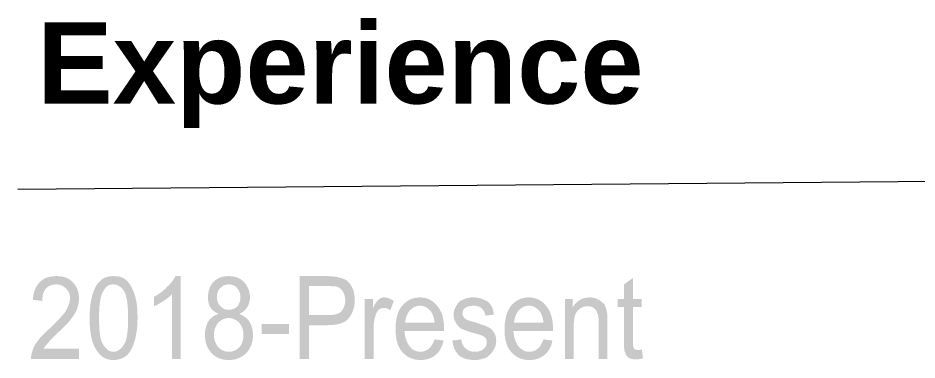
# Model space of a CAD drawing. Header units: millimetres. Extents: x 25 to 207, y 36 to 227.
# Drawn here: x 25.03 to 50.17, y 153.09 to 162.67 of the extents above; entities that cross this region are included whole.
import ezdxf

# ---------------------------------------------------------------- set-up
doc = ezdxf.new("R2010")
doc.units = ezdxf.units.MM
doc.header["$MEASUREMENT"] = 0
doc.layers.get('0').update_dxf_attribs({"linetype": 'CONTINUOUS'})
doc.styles.add('Arial$101', font='arialbd.ttf', dxfattribs={"height": 3.024})

msp = doc.modelspace()

# ---------------------------------------------------------------- hatches: boundary and pattern name
at = {"true_color": 0x000007}
h = msp.add_hatch(color=0, dxfattribs=at)
edge = h.paths.add_edge_path()
edge.add_line((26.732, 153.405), (26.732, 153.124))
edge.add_line((26.732, 153.124), (25.391, 153.124))
edge.add_spline(control_points=[(25.391, 153.124), (25.391, 153.207), (25.408, 153.273), (25.424, 153.322), (25.424, 153.322), (25.457, 153.438), (25.507, 153.538), (25.59, 153.637), (25.59, 153.637), (25.656, 153.736), (25.772, 153.852), (25.921, 153.984), (25.921, 153.984), (26.136, 154.183), (26.285, 154.349), (26.368, 154.465), (26.368, 154.465), (26.434, 154.597), (26.483, 154.713), (26.483, 154.812), (26.483, 154.812), (26.483, 154.928), (26.45, 155.027), (26.368, 155.093), (26.368, 155.093), (26.301, 155.176), (26.202, 155.209), (26.103, 155.209), (26.103, 155.209), (25.97, 155.209), (25.888, 155.176), (25.805, 155.093), (25.805, 155.093), (25.739, 155.011), (25.705, 154.895), (25.705, 154.746)], knot_values=[0, 0, 0, 0, 0.027778, 0.027778, 0.027778, 0.027778, 0.055556, 0.055556, 0.055556, 0.055556, 0.083333, 0.083333, 0.083333, 0.083333, 0.111111, 0.111111, 0.111111, 0.111111, 0.138889, 0.138889, 0.138889, 0.138889, 0.166667, 0.166667, 0.166667, 0.166667, 0.194444, 0.194444, 0.194444, 0.194444, 0.222222, 0.222222, 0.222222, 0.222222, 1, 1, 1, 1], degree=3, periodic=0)
edge.add_line((25.705, 154.746), (25.441, 154.779))
edge.add_spline(control_points=[(25.441, 154.779), (25.457, 154.994), (25.523, 155.16), (25.639, 155.276), (25.639, 155.276), (25.755, 155.391), (25.904, 155.441), (26.103, 155.441), (26.103, 155.441), (26.301, 155.441), (26.45, 155.391), (26.566, 155.259), (26.566, 155.259), (26.682, 155.143), (26.732, 154.994), (26.732, 154.812), (26.732, 154.812), (26.732, 154.713), (26.715, 154.63), (26.682, 154.531), (26.682, 154.531), (26.649, 154.448), (26.599, 154.349), (26.517, 154.249), (26.517, 154.249), (26.45, 154.15), (26.318, 154.018), (26.136, 153.852), (26.136, 153.852), (25.987, 153.703), (25.888, 153.604), (25.854, 153.554), (25.854, 153.554), (25.805, 153.504), (25.772, 153.455), (25.739, 153.405)], knot_values=[0, 0, 0, 0, 0.027778, 0.027778, 0.027778, 0.027778, 0.055556, 0.055556, 0.055556, 0.055556, 0.083333, 0.083333, 0.083333, 0.083333, 0.111111, 0.111111, 0.111111, 0.111111, 0.138889, 0.138889, 0.138889, 0.138889, 0.166667, 0.166667, 0.166667, 0.166667, 0.194444, 0.194444, 0.194444, 0.194444, 0.222222, 0.222222, 0.222222, 0.222222, 1, 1, 1, 1], degree=3, periodic=0)
edge.add_line((25.739, 153.405), (26.732, 153.405))
edge = h.paths.add_edge_path()
edge.add_spline(control_points=[(27.03, 154.266), (27.03, 154.547), (27.063, 154.762), (27.112, 154.928), (27.112, 154.928), (27.162, 155.093), (27.228, 155.226), (27.328, 155.309), (27.328, 155.309), (27.427, 155.408), (27.559, 155.441), (27.692, 155.441), (27.692, 155.441), (27.808, 155.441), (27.907, 155.425), (27.99, 155.375), (27.99, 155.375), (28.072, 155.325), (28.139, 155.242), (28.188, 155.16), (28.188, 155.16), (28.238, 155.06), (28.288, 154.945), (28.321, 154.812), (28.321, 154.812), (28.354, 154.68), (28.37, 154.498), (28.37, 154.266), (28.37, 154.266), (28.37, 154.001), (28.337, 153.786), (28.288, 153.62), (28.288, 153.62), (28.238, 153.455), (28.172, 153.322), (28.072, 153.223), (28.072, 153.223), (27.973, 153.14), (27.841, 153.091), (27.692, 153.091), (27.692, 153.091), (27.51, 153.091), (27.344, 153.173), (27.245, 153.339), (27.245, 153.339), (27.096, 153.521), (27.03, 153.836), (27.03, 154.266)], knot_values=[0, 0, 0, 0, 0.020833, 0.020833, 0.020833, 0.020833, 0.041667, 0.041667, 0.041667, 0.041667, 0.0625, 0.0625, 0.0625, 0.0625, 0.083333, 0.083333, 0.083333, 0.083333, 0.104167, 0.104167, 0.104167, 0.104167, 0.125, 0.125, 0.125, 0.125, 0.145833, 0.145833, 0.145833, 0.145833, 0.166667, 0.166667, 0.166667, 0.166667, 0.1875, 0.1875, 0.1875, 0.1875, 0.208333, 0.208333, 0.208333, 0.208333, 0.229167, 0.229167, 0.229167, 0.229167, 1, 1, 1, 1], degree=3, periodic=0)
edge = h.paths.add_edge_path()
edge.add_spline(control_points=[(27.294, 154.266), (27.294, 153.885), (27.328, 153.637), (27.41, 153.521), (27.41, 153.521), (27.493, 153.389), (27.592, 153.322), (27.692, 153.322), (27.692, 153.322), (27.808, 153.322), (27.907, 153.389), (27.99, 153.521), (27.99, 153.521), (28.072, 153.637), (28.106, 153.885), (28.106, 154.266), (28.106, 154.266), (28.106, 154.647), (28.072, 154.895), (27.99, 155.027), (27.99, 155.027), (27.907, 155.143), (27.808, 155.209), (27.692, 155.209), (27.692, 155.209), (27.576, 155.209), (27.493, 155.16), (27.427, 155.044), (27.427, 155.044), (27.328, 154.911), (27.294, 154.647), (27.294, 154.266)], knot_values=[0, 0, 0, 0, 0.03125, 0.03125, 0.03125, 0.03125, 0.0625, 0.0625, 0.0625, 0.0625, 0.09375, 0.09375, 0.09375, 0.09375, 0.125, 0.125, 0.125, 0.125, 0.15625, 0.15625, 0.15625, 0.15625, 0.1875, 0.1875, 0.1875, 0.1875, 0.21875, 0.21875, 0.21875, 0.21875, 1, 1, 1, 1], degree=3, periodic=0)
edge = h.paths.add_edge_path()
edge.add_line((29.579, 153.124), (29.33, 153.124))
edge.add_line((29.33, 153.124), (29.33, 154.928))
edge.add_spline(control_points=[(29.33, 154.928), (29.281, 154.878), (29.198, 154.812), (29.099, 154.746), (29.099, 154.746), (28.999, 154.68), (28.917, 154.63), (28.834, 154.597)], knot_values=[0, 0, 0, 0, 0.125, 0.125, 0.125, 0.125, 1, 1, 1, 1], degree=3, periodic=0)
edge.add_line((28.834, 154.597), (28.834, 154.862))
edge.add_spline(control_points=[(28.834, 154.862), (28.983, 154.945), (29.099, 155.027), (29.198, 155.143), (29.198, 155.143), (29.314, 155.242), (29.38, 155.342), (29.43, 155.441)], knot_values=[0, 0, 0, 0, 0.125, 0.125, 0.125, 0.125, 1, 1, 1, 1], degree=3, periodic=0)
edge.add_line((29.43, 155.441), (29.579, 155.441))
edge.add_line((29.579, 155.441), (29.579, 153.124))
edge = h.paths.add_edge_path()
edge.add_spline(control_points=[(30.638, 154.382), (30.539, 154.431), (30.456, 154.481), (30.406, 154.564), (30.406, 154.564), (30.357, 154.647), (30.34, 154.746), (30.34, 154.845), (30.34, 154.845), (30.34, 155.027), (30.39, 155.16), (30.489, 155.276), (30.489, 155.276), (30.605, 155.391), (30.737, 155.441), (30.919, 155.441), (30.919, 155.441), (31.101, 155.441), (31.234, 155.391), (31.35, 155.276), (31.35, 155.276), (31.449, 155.16), (31.515, 155.011), (31.515, 154.845), (31.515, 154.845), (31.515, 154.729), (31.482, 154.647), (31.433, 154.564), (31.433, 154.564), (31.383, 154.481), (31.317, 154.431), (31.217, 154.382), (31.217, 154.382), (31.333, 154.332), (31.433, 154.266), (31.499, 154.167), (31.499, 154.167), (31.565, 154.051), (31.598, 153.935), (31.598, 153.786), (31.598, 153.786), (31.598, 153.587), (31.532, 153.422), (31.416, 153.289), (31.416, 153.289), (31.284, 153.157), (31.118, 153.091), (30.919, 153.091), (30.919, 153.091), (30.721, 153.091), (30.555, 153.157), (30.439, 153.289), (30.439, 153.289), (30.307, 153.422), (30.257, 153.604), (30.257, 153.802), (30.257, 153.802), (30.257, 153.951), (30.29, 154.067), (30.357, 154.183), (30.357, 154.183), (30.423, 154.282), (30.522, 154.349), (30.638, 154.382)], knot_values=[0, 0, 0, 0, 0.015625, 0.015625, 0.015625, 0.015625, 0.03125, 0.03125, 0.03125, 0.03125, 0.046875, 0.046875, 0.046875, 0.046875, 0.0625, 0.0625, 0.0625, 0.0625, 0.078125, 0.078125, 0.078125, 0.078125, 0.09375, 0.09375, 0.09375, 0.09375, 0.109375, 0.109375, 0.109375, 0.109375, 0.125, 0.125, 0.125, 0.125, 0.140625, 0.140625, 0.140625, 0.140625, 0.15625, 0.15625, 0.15625, 0.15625, 0.171875, 0.171875, 0.171875, 0.171875, 0.1875, 0.1875, 0.1875, 0.1875, 0.203125, 0.203125, 0.203125, 0.203125, 0.21875, 0.21875, 0.21875, 0.21875, 0.234375, 0.234375, 0.234375, 0.234375, 1, 1, 1, 1], degree=3, periodic=0)
edge = h.paths.add_edge_path()
edge.add_spline(control_points=[(30.588, 154.862), (30.588, 154.746), (30.621, 154.663), (30.688, 154.597), (30.688, 154.597), (30.754, 154.531), (30.82, 154.498), (30.919, 154.498), (30.919, 154.498), (31.019, 154.498), (31.101, 154.531), (31.168, 154.597), (31.168, 154.597), (31.217, 154.663), (31.25, 154.746), (31.25, 154.845), (31.25, 154.845), (31.25, 154.945), (31.217, 155.044), (31.151, 155.11), (31.151, 155.11), (31.101, 155.176), (31.019, 155.209), (30.919, 155.209), (30.919, 155.209), (30.82, 155.209), (30.754, 155.176), (30.688, 155.11), (30.688, 155.11), (30.621, 155.044), (30.588, 154.961), (30.588, 154.862)], knot_values=[0, 0, 0, 0, 0.03125, 0.03125, 0.03125, 0.03125, 0.0625, 0.0625, 0.0625, 0.0625, 0.09375, 0.09375, 0.09375, 0.09375, 0.125, 0.125, 0.125, 0.125, 0.15625, 0.15625, 0.15625, 0.15625, 0.1875, 0.1875, 0.1875, 0.1875, 0.21875, 0.21875, 0.21875, 0.21875, 1, 1, 1, 1], degree=3, periodic=0)
edge = h.paths.add_edge_path()
edge.add_spline(control_points=[(30.506, 153.802), (30.506, 153.72), (30.522, 153.637), (30.555, 153.571), (30.555, 153.571), (30.588, 153.488), (30.638, 153.422), (30.704, 153.389), (30.704, 153.389), (30.77, 153.339), (30.853, 153.322), (30.919, 153.322), (30.919, 153.322), (31.052, 153.322), (31.151, 153.372), (31.217, 153.455), (31.217, 153.455), (31.3, 153.538), (31.333, 153.653), (31.333, 153.786), (31.333, 153.786), (31.333, 153.918), (31.3, 154.034), (31.217, 154.133), (31.217, 154.133), (31.135, 154.216), (31.035, 154.266), (30.919, 154.266), (30.919, 154.266), (30.804, 154.266), (30.704, 154.216), (30.621, 154.133), (30.621, 154.133), (30.555, 154.034), (30.506, 153.935), (30.506, 153.802)], knot_values=[0, 0, 0, 0, 0.027778, 0.027778, 0.027778, 0.027778, 0.055556, 0.055556, 0.055556, 0.055556, 0.083333, 0.083333, 0.083333, 0.083333, 0.111111, 0.111111, 0.111111, 0.111111, 0.138889, 0.138889, 0.138889, 0.138889, 0.166667, 0.166667, 0.166667, 0.166667, 0.194444, 0.194444, 0.194444, 0.194444, 0.222222, 0.222222, 0.222222, 0.222222, 1, 1, 1, 1], degree=3, periodic=0)
h = msp.add_hatch(color=0, dxfattribs=at)
edge = h.paths.add_edge_path()
edge.add_line((32.906, 153.124), (32.906, 155.441))
edge.add_line((32.906, 155.441), (33.667, 155.441))
edge.add_spline(control_points=[(33.667, 155.441), (33.799, 155.441), (33.899, 155.425), (33.982, 155.408), (33.982, 155.408), (34.081, 155.391), (34.164, 155.358), (34.23, 155.309), (34.23, 155.309), (34.296, 155.259), (34.346, 155.176), (34.395, 155.077), (34.395, 155.077), (34.428, 154.994), (34.445, 154.878), (34.445, 154.762), (34.445, 154.762), (34.445, 154.58), (34.395, 154.415), (34.279, 154.266), (34.279, 154.266), (34.18, 154.133), (33.982, 154.067), (33.684, 154.067)], knot_values=[0, 0, 0, 0, 0.041667, 0.041667, 0.041667, 0.041667, 0.083333, 0.083333, 0.083333, 0.083333, 0.125, 0.125, 0.125, 0.125, 0.166667, 0.166667, 0.166667, 0.166667, 0.208333, 0.208333, 0.208333, 0.208333, 1, 1, 1, 1], degree=3, periodic=0)
edge.add_line((33.684, 154.067), (33.17, 154.067))
edge.add_line((33.17, 154.067), (33.17, 153.124))
edge.add_line((33.17, 153.124), (32.906, 153.124))
edge = h.paths.add_edge_path()
edge.add_line((33.17, 154.349), (33.7, 154.349))
edge.add_spline(control_points=[(33.7, 154.349), (33.866, 154.349), (33.998, 154.382), (34.064, 154.448), (34.064, 154.448), (34.13, 154.531), (34.18, 154.63), (34.18, 154.762), (34.18, 154.762), (34.18, 154.862), (34.147, 154.945), (34.114, 155.011), (34.114, 155.011), (34.064, 155.077), (34.015, 155.127), (33.948, 155.143), (33.948, 155.143), (33.899, 155.16), (33.816, 155.16), (33.684, 155.16)], knot_values=[0, 0, 0, 0, 0.05, 0.05, 0.05, 0.05, 0.1, 0.1, 0.1, 0.1, 0.15, 0.15, 0.15, 0.15, 0.2, 0.2, 0.2, 0.2, 1, 1, 1, 1], degree=3, periodic=0)
edge.add_line((33.684, 155.16), (33.17, 155.16))
edge.add_line((33.17, 155.16), (33.17, 154.349))
edge = h.paths.add_edge_path()
edge.add_line((34.726, 153.124), (34.726, 154.796))
edge.add_line((34.726, 154.796), (34.958, 154.796))
edge.add_line((34.958, 154.796), (34.958, 154.547))
edge.add_spline(control_points=[(34.958, 154.547), (35.008, 154.663), (35.057, 154.746), (35.107, 154.779), (35.107, 154.779), (35.157, 154.829), (35.223, 154.845), (35.273, 154.845), (35.273, 154.845), (35.355, 154.845), (35.438, 154.812), (35.537, 154.746)], knot_values=[0, 0, 0, 0, 0.083333, 0.083333, 0.083333, 0.083333, 0.166667, 0.166667, 0.166667, 0.166667, 1, 1, 1, 1], degree=3, periodic=0)
edge.add_line((35.537, 154.746), (35.438, 154.481))
edge.add_spline(control_points=[(35.438, 154.481), (35.388, 154.531), (35.322, 154.547), (35.256, 154.547), (35.256, 154.547), (35.206, 154.547), (35.157, 154.531), (35.107, 154.498), (35.107, 154.498), (35.074, 154.448), (35.041, 154.398), (35.024, 154.332), (35.024, 154.332), (34.991, 154.233), (34.975, 154.133), (34.975, 154.001)], knot_values=[0, 0, 0, 0, 0.0625, 0.0625, 0.0625, 0.0625, 0.125, 0.125, 0.125, 0.125, 0.1875, 0.1875, 0.1875, 0.1875, 1, 1, 1, 1], degree=3, periodic=0)
edge.add_line((34.975, 154.001), (34.975, 153.124))
edge.add_line((34.975, 153.124), (34.726, 153.124))
edge = h.paths.add_edge_path()
edge.add_line((36.68, 153.67), (36.928, 153.637))
edge.add_spline(control_points=[(36.928, 153.637), (36.895, 153.455), (36.812, 153.322), (36.713, 153.24), (36.713, 153.24), (36.597, 153.14), (36.448, 153.091), (36.282, 153.091), (36.282, 153.091), (36.067, 153.091), (35.902, 153.173), (35.769, 153.322), (35.769, 153.322), (35.637, 153.471), (35.587, 153.687), (35.587, 153.951), (35.587, 153.951), (35.587, 154.233), (35.637, 154.448), (35.769, 154.613), (35.769, 154.613), (35.902, 154.762), (36.067, 154.845), (36.266, 154.845), (36.266, 154.845), (36.464, 154.845), (36.63, 154.762), (36.746, 154.613), (36.746, 154.613), (36.878, 154.465), (36.944, 154.249), (36.944, 153.968), (36.944, 153.968), (36.944, 153.951), (36.944, 153.935), (36.944, 153.902)], knot_values=[0, 0, 0, 0, 0.027778, 0.027778, 0.027778, 0.027778, 0.055556, 0.055556, 0.055556, 0.055556, 0.083333, 0.083333, 0.083333, 0.083333, 0.111111, 0.111111, 0.111111, 0.111111, 0.138889, 0.138889, 0.138889, 0.138889, 0.166667, 0.166667, 0.166667, 0.166667, 0.194444, 0.194444, 0.194444, 0.194444, 0.222222, 0.222222, 0.222222, 0.222222, 1, 1, 1, 1], degree=3, periodic=0)
edge.add_line((36.944, 153.902), (35.835, 153.902))
edge.add_spline(control_points=[(35.835, 153.902), (35.852, 153.703), (35.902, 153.571), (35.984, 153.471), (35.984, 153.471), (36.051, 153.372), (36.166, 153.322), (36.282, 153.322), (36.282, 153.322), (36.382, 153.322), (36.448, 153.356), (36.514, 153.405), (36.514, 153.405), (36.58, 153.455), (36.63, 153.554), (36.68, 153.67)], knot_values=[0, 0, 0, 0, 0.0625, 0.0625, 0.0625, 0.0625, 0.125, 0.125, 0.125, 0.125, 0.1875, 0.1875, 0.1875, 0.1875, 1, 1, 1, 1], degree=3, periodic=0)
edge = h.paths.add_edge_path()
edge.add_line((35.852, 154.133), (36.68, 154.133))
edge.add_spline(control_points=[(36.68, 154.133), (36.663, 154.266), (36.63, 154.365), (36.58, 154.448), (36.58, 154.448), (36.497, 154.547), (36.398, 154.613), (36.266, 154.613), (36.266, 154.613), (36.15, 154.613), (36.067, 154.564), (35.984, 154.481), (35.984, 154.481), (35.902, 154.382), (35.868, 154.266), (35.852, 154.133)], knot_values=[0, 0, 0, 0, 0.0625, 0.0625, 0.0625, 0.0625, 0.125, 0.125, 0.125, 0.125, 0.1875, 0.1875, 0.1875, 0.1875, 1, 1, 1, 1], degree=3, periodic=0)
edge = h.paths.add_edge_path()
edge.add_line((37.176, 153.637), (37.424, 153.67))
edge.add_spline(control_points=[(37.424, 153.67), (37.441, 153.554), (37.474, 153.471), (37.54, 153.422), (37.54, 153.422), (37.606, 153.356), (37.689, 153.322), (37.805, 153.322), (37.805, 153.322), (37.921, 153.322), (38.004, 153.356), (38.053, 153.405), (38.053, 153.405), (38.12, 153.455), (38.136, 153.521), (38.136, 153.587), (38.136, 153.587), (38.136, 153.653), (38.12, 153.703), (38.07, 153.736), (38.07, 153.736), (38.037, 153.769), (37.954, 153.802), (37.805, 153.836), (37.805, 153.836), (37.623, 153.885), (37.507, 153.935), (37.424, 153.968), (37.424, 153.968), (37.358, 154.018), (37.309, 154.067), (37.275, 154.133), (37.275, 154.133), (37.226, 154.2), (37.209, 154.282), (37.209, 154.365), (37.209, 154.365), (37.209, 154.431), (37.226, 154.498), (37.259, 154.564), (37.259, 154.564), (37.292, 154.63), (37.325, 154.68), (37.375, 154.729), (37.375, 154.729), (37.424, 154.762), (37.474, 154.779), (37.54, 154.812), (37.54, 154.812), (37.606, 154.829), (37.673, 154.845), (37.755, 154.845), (37.755, 154.845), (37.871, 154.845), (37.971, 154.829), (38.053, 154.779), (38.053, 154.779), (38.153, 154.746), (38.219, 154.696), (38.252, 154.63), (38.252, 154.63), (38.302, 154.564), (38.318, 154.481), (38.335, 154.365)], knot_values=[0, 0, 0, 0, 0.015625, 0.015625, 0.015625, 0.015625, 0.03125, 0.03125, 0.03125, 0.03125, 0.046875, 0.046875, 0.046875, 0.046875, 0.0625, 0.0625, 0.0625, 0.0625, 0.078125, 0.078125, 0.078125, 0.078125, 0.09375, 0.09375, 0.09375, 0.09375, 0.109375, 0.109375, 0.109375, 0.109375, 0.125, 0.125, 0.125, 0.125, 0.140625, 0.140625, 0.140625, 0.140625, 0.15625, 0.15625, 0.15625, 0.15625, 0.171875, 0.171875, 0.171875, 0.171875, 0.1875, 0.1875, 0.1875, 0.1875, 0.203125, 0.203125, 0.203125, 0.203125, 0.21875, 0.21875, 0.21875, 0.21875, 0.234375, 0.234375, 0.234375, 0.234375, 1, 1, 1, 1], degree=3, periodic=0)
edge.add_line((38.335, 154.365), (38.103, 154.332))
edge.add_spline(control_points=[(38.103, 154.332), (38.086, 154.415), (38.053, 154.481), (38.004, 154.531), (38.004, 154.531), (37.954, 154.58), (37.871, 154.613), (37.772, 154.613), (37.772, 154.613), (37.656, 154.613), (37.573, 154.58), (37.524, 154.547), (37.524, 154.547), (37.474, 154.498), (37.457, 154.448), (37.457, 154.398), (37.457, 154.398), (37.457, 154.349), (37.474, 154.316), (37.491, 154.299), (37.491, 154.299), (37.507, 154.266), (37.54, 154.233), (37.59, 154.216), (37.59, 154.216), (37.606, 154.2), (37.673, 154.183), (37.805, 154.15), (37.805, 154.15), (37.987, 154.084), (38.103, 154.051), (38.169, 154.018), (38.169, 154.018), (38.235, 153.984), (38.302, 153.935), (38.335, 153.869), (38.335, 153.869), (38.384, 153.802), (38.401, 153.72), (38.401, 153.62), (38.401, 153.62), (38.401, 153.521), (38.368, 153.438), (38.318, 153.356), (38.318, 153.356), (38.269, 153.273), (38.202, 153.207), (38.12, 153.157), (38.12, 153.157), (38.02, 153.124), (37.921, 153.091), (37.805, 153.091), (37.805, 153.091), (37.606, 153.091), (37.457, 153.14), (37.358, 153.223), (37.358, 153.223), (37.259, 153.322), (37.193, 153.455), (37.176, 153.637)], knot_values=[0, 0, 0, 0, 0.016667, 0.016667, 0.016667, 0.016667, 0.033333, 0.033333, 0.033333, 0.033333, 0.05, 0.05, 0.05, 0.05, 0.066667, 0.066667, 0.066667, 0.066667, 0.083333, 0.083333, 0.083333, 0.083333, 0.1, 0.1, 0.1, 0.1, 0.116667, 0.116667, 0.116667, 0.116667, 0.133333, 0.133333, 0.133333, 0.133333, 0.15, 0.15, 0.15, 0.15, 0.166667, 0.166667, 0.166667, 0.166667, 0.183333, 0.183333, 0.183333, 0.183333, 0.2, 0.2, 0.2, 0.2, 0.216667, 0.216667, 0.216667, 0.216667, 0.233333, 0.233333, 0.233333, 0.233333, 1, 1, 1, 1], degree=3, periodic=0)
edge = h.paths.add_edge_path()
edge.add_line((39.725, 153.67), (39.973, 153.637))
edge.add_spline(control_points=[(39.973, 153.637), (39.94, 153.455), (39.858, 153.322), (39.758, 153.24), (39.758, 153.24), (39.642, 153.14), (39.493, 153.091), (39.328, 153.091), (39.328, 153.091), (39.113, 153.091), (38.947, 153.173), (38.815, 153.322), (38.815, 153.322), (38.682, 153.471), (38.633, 153.687), (38.633, 153.951), (38.633, 153.951), (38.633, 154.233), (38.699, 154.448), (38.815, 154.613), (38.815, 154.613), (38.947, 154.762), (39.113, 154.845), (39.311, 154.845), (39.311, 154.845), (39.51, 154.845), (39.675, 154.762), (39.791, 154.613), (39.791, 154.613), (39.924, 154.465), (39.99, 154.249), (39.99, 153.968), (39.99, 153.968), (39.99, 153.951), (39.99, 153.935), (39.99, 153.902)], knot_values=[0, 0, 0, 0, 0.027778, 0.027778, 0.027778, 0.027778, 0.055556, 0.055556, 0.055556, 0.055556, 0.083333, 0.083333, 0.083333, 0.083333, 0.111111, 0.111111, 0.111111, 0.111111, 0.138889, 0.138889, 0.138889, 0.138889, 0.166667, 0.166667, 0.166667, 0.166667, 0.194444, 0.194444, 0.194444, 0.194444, 0.222222, 0.222222, 0.222222, 0.222222, 1, 1, 1, 1], degree=3, periodic=0)
edge.add_line((39.99, 153.902), (38.881, 153.902))
edge.add_spline(control_points=[(38.881, 153.902), (38.898, 153.703), (38.947, 153.571), (39.03, 153.471), (39.03, 153.471), (39.113, 153.372), (39.212, 153.322), (39.328, 153.322), (39.328, 153.322), (39.427, 153.322), (39.493, 153.356), (39.56, 153.405), (39.56, 153.405), (39.626, 153.455), (39.675, 153.554), (39.725, 153.67)], knot_values=[0, 0, 0, 0, 0.0625, 0.0625, 0.0625, 0.0625, 0.125, 0.125, 0.125, 0.125, 0.1875, 0.1875, 0.1875, 0.1875, 1, 1, 1, 1], degree=3, periodic=0)
edge = h.paths.add_edge_path()
edge.add_line((38.898, 154.133), (39.725, 154.133))
edge.add_spline(control_points=[(39.725, 154.133), (39.709, 154.266), (39.675, 154.365), (39.626, 154.448), (39.626, 154.448), (39.543, 154.547), (39.444, 154.613), (39.311, 154.613), (39.311, 154.613), (39.195, 154.613), (39.113, 154.564), (39.03, 154.481), (39.03, 154.481), (38.947, 154.382), (38.914, 154.266), (38.898, 154.133)], knot_values=[0, 0, 0, 0, 0.0625, 0.0625, 0.0625, 0.0625, 0.125, 0.125, 0.125, 0.125, 0.1875, 0.1875, 0.1875, 0.1875, 1, 1, 1, 1], degree=3, periodic=0)
edge = h.paths.add_edge_path()
edge.add_line((40.321, 153.124), (40.321, 154.796))
edge.add_line((40.321, 154.796), (40.536, 154.796))
edge.add_line((40.536, 154.796), (40.536, 154.564))
edge.add_spline(control_points=[(40.536, 154.564), (40.652, 154.746), (40.801, 154.845), (41.016, 154.845), (41.016, 154.845), (41.099, 154.845), (41.182, 154.829), (41.264, 154.779), (41.264, 154.779), (41.331, 154.746), (41.38, 154.696), (41.43, 154.647), (41.43, 154.647), (41.463, 154.58), (41.48, 154.514), (41.496, 154.431), (41.496, 154.431), (41.513, 154.382), (41.513, 154.282), (41.513, 154.167)], knot_values=[0, 0, 0, 0, 0.05, 0.05, 0.05, 0.05, 0.1, 0.1, 0.1, 0.1, 0.15, 0.15, 0.15, 0.15, 0.2, 0.2, 0.2, 0.2, 1, 1, 1, 1], degree=3, periodic=0)
edge.add_line((41.513, 154.167), (41.513, 153.124))
edge.add_line((41.513, 153.124), (41.264, 153.124))
edge.add_line((41.264, 153.124), (41.264, 154.15))
edge.add_spline(control_points=[(41.264, 154.15), (41.264, 154.266), (41.264, 154.349), (41.231, 154.398), (41.231, 154.398), (41.215, 154.465), (41.182, 154.514), (41.132, 154.547), (41.132, 154.547), (41.082, 154.58), (41.033, 154.597), (40.967, 154.597), (40.967, 154.597), (40.851, 154.597), (40.768, 154.564), (40.685, 154.481), (40.685, 154.481), (40.602, 154.398), (40.569, 154.249), (40.569, 154.051)], knot_values=[0, 0, 0, 0, 0.05, 0.05, 0.05, 0.05, 0.1, 0.1, 0.1, 0.1, 0.15, 0.15, 0.15, 0.15, 0.2, 0.2, 0.2, 0.2, 1, 1, 1, 1], degree=3, periodic=0)
edge.add_line((40.569, 154.051), (40.569, 153.124))
edge.add_line((40.569, 153.124), (40.321, 153.124))
edge = h.paths.add_edge_path()
edge.add_line((42.473, 153.389), (42.506, 153.14))
edge.add_spline(control_points=[(42.506, 153.14), (42.44, 153.124), (42.373, 153.107), (42.324, 153.107), (42.324, 153.107), (42.224, 153.107), (42.158, 153.124), (42.109, 153.157), (42.109, 153.157), (42.059, 153.19), (42.026, 153.24), (42.009, 153.289), (42.009, 153.289), (41.976, 153.339), (41.976, 153.455), (41.976, 153.62)], knot_values=[0, 0, 0, 0, 0.0625, 0.0625, 0.0625, 0.0625, 0.125, 0.125, 0.125, 0.125, 0.1875, 0.1875, 0.1875, 0.1875, 1, 1, 1, 1], degree=3, periodic=0)
edge.add_line((41.976, 153.62), (41.976, 154.58))
edge.add_line((41.976, 154.58), (41.794, 154.58))
edge.add_line((41.794, 154.58), (41.794, 154.796))
edge.add_line((41.794, 154.796), (41.976, 154.796))
edge.add_line((41.976, 154.796), (41.976, 155.209))
edge.add_line((41.976, 155.209), (42.224, 155.391))
edge.add_line((42.224, 155.391), (42.224, 154.796))
edge.add_line((42.224, 154.796), (42.473, 154.796))
edge.add_line((42.473, 154.796), (42.473, 154.58))
edge.add_line((42.473, 154.58), (42.224, 154.58))
edge.add_line((42.224, 154.58), (42.224, 153.604))
edge.add_spline(control_points=[(42.224, 153.604), (42.224, 153.521), (42.224, 153.471), (42.241, 153.455), (42.241, 153.455), (42.241, 153.422), (42.258, 153.405), (42.274, 153.389), (42.274, 153.389), (42.291, 153.389), (42.324, 153.372), (42.357, 153.372), (42.357, 153.372), (42.39, 153.372), (42.423, 153.372), (42.473, 153.389)], knot_values=[0, 0, 0, 0, 0.0625, 0.0625, 0.0625, 0.0625, 0.125, 0.125, 0.125, 0.125, 0.1875, 0.1875, 0.1875, 0.1875, 1, 1, 1, 1], degree=3, periodic=0)
msp.add_hatch(color=0, dxfattribs=at).paths.add_polyline_path([(31.846, 153.819), (31.846, 154.1), (32.608, 154.1), (32.608, 153.819)])

# ---------------------------------------------------------------- linework, layer by layer
at = {"color": 0, "linetype": 'Continuous', "lineweight": 15, "true_color": 0xbdd7ee}
msp.add_lwpolyline([(25.027, 157.874), (206.968, 159.463), (206.968, 159.463)], dxfattribs=at)

# ---------------------------------------------------------------- texts
at = {"color": 0, "true_color": 0x000007, "style": 'Arial$101'}
msp.add_text('Experience ', height=2.27615, dxfattribs=at).set_placement((25.556, 160.273))

doc.saveas('drawing.dxf')
